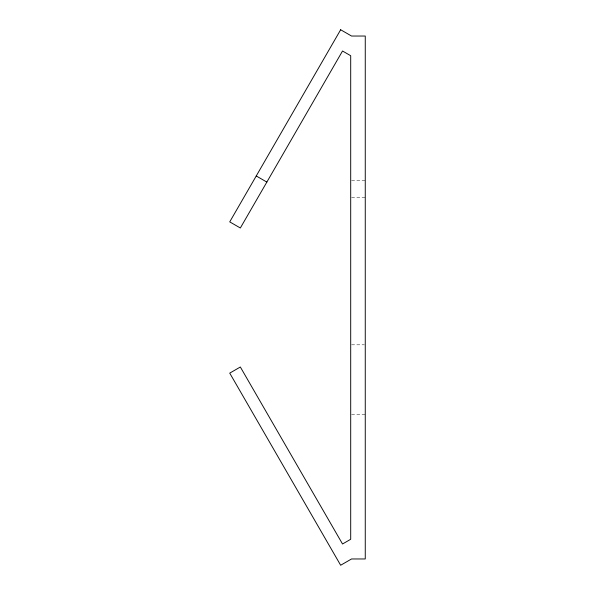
<?xml version="1.0" encoding="UTF-8"?>
<svg xmlns="http://www.w3.org/2000/svg" width="595" height="595" viewBox="0 0 595 595"><rect width="100%" height="100%" fill="white"/><g stroke="black" fill="none" stroke-linecap="round" stroke-linejoin="round"><path stroke-width="0.45" stroke-dasharray="2.98 2.23" d="M351.608 180.679L365.263 180.679M351.608 197.228L365.263 197.228M351.608 344.81L364.356 344.81M351.608 414.321L365.263 414.321"/><path stroke-width="0.89" d="M256.244 175.964L266.85 182.085M340.66 29.75L229.737 221.875L240.343 227.997L342.527 51.006L350.7 55.729L350.7 539.271L342.527 543.994L240.343 367.003L229.737 373.125L340.66 565.25L351.541 558.965L365.263 558.965L365.263 36.035L351.541 36.035L340.66 29.75"/></g></svg>
